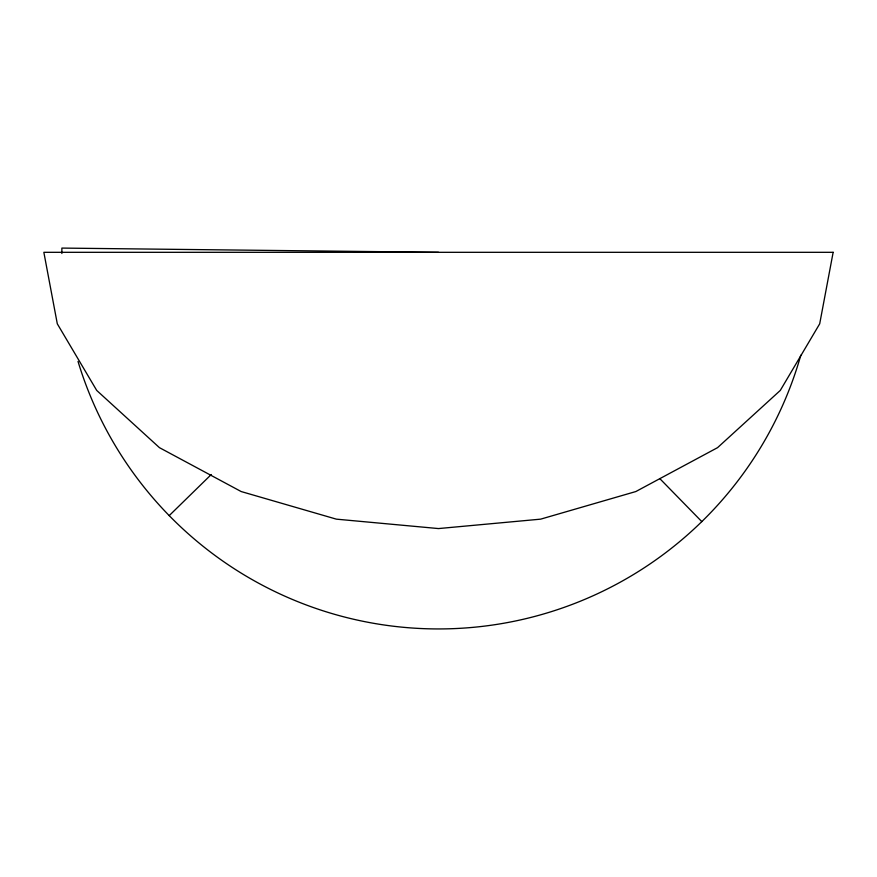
<?xml version="1.0" encoding="UTF-8"?>
<svg xmlns="http://www.w3.org/2000/svg" width="877" height="877" viewBox="0 0 877 877"><rect width="100%" height="100%" fill="white"/><g stroke="black" fill="none" stroke-linecap="round" stroke-linejoin="round"><path stroke-width="1.32" d="M169.206 515.621L211.269 474.523M438.5 252.313L61.883 248.081A376.639 376.639 0 0 0 61.861 253.508M659.756 478.568L701.808 521.607M800.822 355.174A376.639 376.639 0 0 1 78.02 361.423M833.15 252.313L819.699 323.81L780.278 390.44L717.561 447.654L635.825 491.548L540.638 519.151L438.5 528.568L336.362 519.151L241.175 491.548L159.439 447.654L96.722 390.44L57.301 323.81L43.85 252.313L833.15 252.313"/></g></svg>
